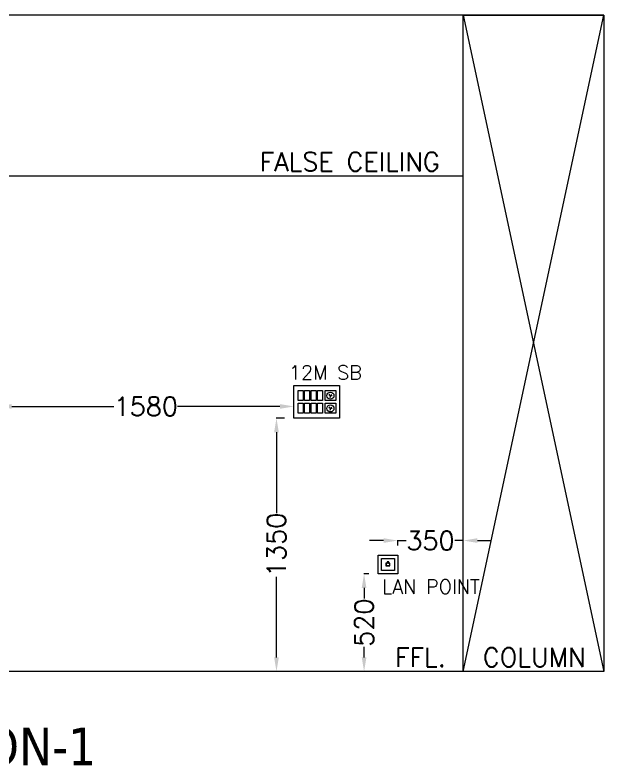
# Model space of a CAD drawing. Extents: x 3552052 to 4102982, y -707811 to -630695.
# Drawn here: x 3654642 to 3657782, y -696133 to -692129 of the extents above; entities that cross this region are included whole.
import ezdxf

# ---------------------------------------------------------------- set-up
doc = ezdxf.new("R2010")
doc.units = 0
doc.header["$LTSCALE"] = 6
doc.header["$MEASUREMENT"] = 0
doc.layers.get('0').update_dxf_attribs({"linetype": 'CONTINUOUS', "lineweight": 0})
doc.layers.get('Defpoints').update_dxf_attribs({"linetype": 'CONTINUOUS', "lineweight": 0})
for name, color, linetype, lineweight in [('COL', 5, 'CONTINUOUS', 0), ('ELE-12M RAW&UPS SB', 40, 'CONTINUOUS', 0), ('ELE-4M UPS P.SB', 3, 'CONTINUOUS', 0), ('ELE-SOCKET NMBERING', 7, 'CONTINUOUS', 9), ('ELE.LAN POINT', 3, 'CONTINUOUS', 0), ('MEP_HVAC_RA_DUCT', 1, 'CONTINUOUS', 0)]:
    doc.layers.add(name, color=color, linetype=linetype, lineweight=lineweight)
doc.styles.add('Annotation', font='tahoma.ttf')
doc.styles.add('ROMANS', font='romans.shx')
doc.dimstyles.new('AEPL1', dxfattribs={"dimtxt": 100, "dimasz": 75, "dimexe": 1.25, "dimexo": 50, "dimtad": 0, "dimdec": 0, "dimtxsty": 'ROMANS', "dimcen": 2.5, "dimclrd": 7, "dimclre": 7, "dimadec": 0, "dimazin": 0, "dimtfac": 1, "dimtdec": 0, "dimtmove": 0, "dimatfit": 3, "dimfxl": 1, "dimlwd": 0, "dimlwe": 0, "dimarcsym": 0})

# ---------------------------------------------------------------- blocks, each defined once
blk = doc.blocks.new('asdsad')
at = {"layer": 'ELE-12M RAW&UPS SB', "color": 40, "ltscale": 10}
for p, q in [((3536006.4, -692076.1, 0), (3536013.4, -692079.7, 0)), ((3536014, -692078.8, 0), (3536009, -692073, 0)), ((3536013.9, -692082.1, 0), (3536011.4, -692089.3, 0)), ((3536015.4, -692090.1, 0), (3536015, -692082.2, 0)), ((3536023, -692075.3, 0), (3536016.4, -692079.5, 0)), ((3536016.9, -692080.5, 0), (3536024.4, -692079.1, 0)), ((3536006.4, -692143.9, 0), (3536013.4, -692147.5, 0)), ((3536014, -692146.6, 0), (3536009, -692140.8, 0)), ((3536013.9, -692149.9, 0), (3536011.4, -692157.1, 0)), ((3536015.4, -692157.9, 0), (3536015, -692150, 0)), ((3536023, -692143.1, 0), (3536016.4, -692147.3, 0)), ((3536016.9, -692148.3, 0), (3536024.4, -692146.9, 0))]:
    blk.add_line(p, q, dxfattribs=at)
at = {"layer": 'ELE-12M RAW&UPS SB', "color": 40, "ltscale": 10, "elevation": 0}
for points in [[(3535820.5, -692025.9), (3536064.2, -692025.9), (3536064.2, -692200.8), (3535820.5, -692200.8)], [(3535877.2, -692053.5), (3535903.6, -692053.5), (3535903.6, -692106.3), (3535877.2, -692106.3)], [(3535911.9, -692053.5), (3535938.3, -692053.5), (3535938.3, -692106.3), (3535911.9, -692106.3)], [(3535946.5, -692053.5), (3535972.9, -692053.5), (3535972.9, -692106.3), (3535946.5, -692106.3)], [(3535986.2, -692053.2), (3536044.3, -692053.2), (3536044.3, -692106), (3535986.2, -692106)], [(3535877.2, -692121), (3535903.6, -692121), (3535903.6, -692173.8), (3535877.2, -692173.8)], [(3535911.9, -692121), (3535938.3, -692121), (3535938.3, -692173.8), (3535911.9, -692173.8)], [(3535946.5, -692121), (3535972.9, -692121), (3535972.9, -692173.8), (3535946.5, -692173.8)], [(3535986.2, -692121), (3536044.3, -692121), (3536044.3, -692173.8), (3535986.2, -692173.8)]]:
    blk.add_lwpolyline(points, close=True, dxfattribs=at)
at = {"layer": 'ELE-12M RAW&UPS SB', "color": 3, "linetype": 'ByBlock', "elevation": 0}
for points in [[(3535842.5, -692053.5), (3535868.9, -692053.5), (3535868.9, -692106.3), (3535842.5, -692106.3)], [(3535842.5, -692121), (3535868.9, -692121), (3535868.9, -692173.8), (3535842.5, -692173.8)]]:
    blk.add_lwpolyline(points, close=True, dxfattribs=at)
at = {"layer": 'ELE-12M RAW&UPS SB', "color": 40, "ltscale": 10}
for centre, radius in [((3536014.9, -692080.5, 0), 19.1), ((3536014.9, -692080.5, 0), 1.78), ((3536014.9, -692148.3, 0), 19.1), ((3536014.9, -692148.3, 0), 1.78)]:
    blk.add_circle(centre, radius, dxfattribs=at)
blk = doc.blocks.new('Voice')
at = {"layer": 'ELE.LAN POINT', "color": 6}
for points in [[(0, -31.8), (127.9, -31.8), (127.9, 92), (0, 92)], [(21.9, -10), (106, -10), (106, 70.1), (21.9, 70.1)], [(77.3, 21.4), (69.7, 21.4), (69.7, 11.7), (58.1, 11.7), (58.1, 21.4), (50.6, 21.4), (50.6, 38.7), (77.3, 38.7)], [(75.9, 22.8), (68.4, 22.8), (68.4, 13), (59.5, 13), (59.5, 22.8), (52, 22.8), (52, 37.4), (75.9, 37.4)]]:
    blk.add_lwpolyline(points, close=True, dxfattribs=at)
blk = doc.blocks.new('*D147')
at = {"layer": 'Defpoints', "color": 0, "linetype": 'ByBlock', "transparency": 16777216}
for p in [(3654549.2, -694215.9), (3654549.2, -694278.9), (3656129.2, -694278.9)]:
    blk.add_point(p, dxfattribs=at)
at = {"layer": 'ELE-4M UPS P.SB', "color": 7, "linetype": 'ByBlock', "lineweight": 0, "transparency": 16777216}
for p, q in [((3654549.2, -694228.9), (3654549.2, -694214.6)), ((3654624.2, -694215.9), (3655169.6, -694215.9)), ((3656054.2, -694215.9), (3655508.9, -694215.9)), ((3656129.2, -694228.9), (3656129.2, -694214.6))]:
    blk.add_line(p, q, dxfattribs=at)
at = {"layer": 'ELE-4M UPS P.SB', "color": 7, "linetype": 'ByBlock', "transparency": 16777216}
for points in [[(3654624.2, -694203.4), (3654624.2, -694228.4), (3654549.2, -694215.9)], [(3656054.2, -694203.4), (3656054.2, -694228.4), (3656129.2, -694215.9)]]:
    blk.add_solid(points, dxfattribs=at)
at = {"layer": 'ELE-4M UPS P.SB', "color": 0, "linetype": 'ByBlock', "transparency": 16777216, "insert": (3655339.2, -694215.9), "char_height": 100, "attachment_point": 5, "style": 'ROMANS'}
blk.add_mtext('1580', dxfattribs=at)
blk = doc.blocks.new('*D148')
at = {"layer": 'Defpoints', "color": 0, "linetype": 'ByBlock', "transparency": 16777216}
for p in [(3656129.2, -694278.9), (3656036, -695628.9), (3656129.2, -695628.9)]:
    blk.add_point(p, dxfattribs=at)
at = {"layer": 'ELE-4M UPS P.SB', "color": 7, "linetype": 'ByBlock', "lineweight": 0, "transparency": 16777216}
for p, q in [((3656079.2, -694278.9), (3656034.7, -694278.9)), ((3656036, -694353.9), (3656036, -694784.3)), ((3656036, -695553.9), (3656036, -695123.6)), ((3656079.2, -695628.9), (3656034.7, -695628.9))]:
    blk.add_line(p, q, dxfattribs=at)
at = {"layer": 'ELE-4M UPS P.SB', "color": 7, "linetype": 'ByBlock', "transparency": 16777216}
for points in [[(3656023.5, -694353.9), (3656048.5, -694353.9), (3656036, -694278.9)], [(3656023.5, -695553.9), (3656048.5, -695553.9), (3656036, -695628.9)]]:
    blk.add_solid(points, dxfattribs=at)
at = {"layer": 'ELE-4M UPS P.SB', "color": 0, "linetype": 'ByBlock', "transparency": 16777216, "insert": (3656036, -694953.9), "char_height": 100, "attachment_point": 5, "rotation": 90, "style": 'ROMANS'}
blk.add_mtext('1350', dxfattribs=at)
blk = doc.blocks.new('*D149')
at = {"layer": 'Defpoints', "color": 0, "linetype": 'ByBlock', "transparency": 16777216}
for p in [(3656578.2, -695108.9), (3656503.2, -695628.9), (3656578.2, -695628.9)]:
    blk.add_point(p, dxfattribs=at)
at = {"layer": 'ELE-4M UPS P.SB', "color": 7, "linetype": 'ByBlock', "lineweight": 0, "transparency": 16777216}
for p, q in [((3656528.2, -695108.9), (3656502, -695108.9)), ((3656503.2, -695183.9), (3656503.2, -695239.7)), ((3656503.2, -695553.9), (3656503.2, -695498.1)), ((3656528.2, -695628.9), (3656502, -695628.9))]:
    blk.add_line(p, q, dxfattribs=at)
at = {"layer": 'ELE-4M UPS P.SB', "color": 7, "linetype": 'ByBlock', "transparency": 16777216}
for points in [[(3656490.7, -695183.9), (3656515.7, -695183.9), (3656503.2, -695108.9)], [(3656490.7, -695553.9), (3656515.7, -695553.9), (3656503.2, -695628.9)]]:
    blk.add_solid(points, dxfattribs=at)
at = {"layer": 'ELE-4M UPS P.SB', "color": 0, "linetype": 'ByBlock', "transparency": 16777216, "insert": (3656503.2, -695368.9), "char_height": 100, "attachment_point": 5, "rotation": 90, "style": 'ROMANS'}
blk.add_mtext('520', dxfattribs=at)
blk = doc.blocks.new('*D150')
at = {"layer": 'Defpoints', "color": 0, "linetype": 'ByBlock', "transparency": 16777216}
for p in [(3657032.2, -694930.9), (3656682.2, -695008.2), (3657032.2, -695008.2)]:
    blk.add_point(p, dxfattribs=at)
at = {"layer": 'ELE-4M UPS P.SB', "color": 7, "linetype": 'ByBlock', "lineweight": 0, "transparency": 16777216}
for p, q in [((3656607.2, -694930.9), (3656532.2, -694930.9)), ((3656682.2, -694958.2), (3656682.2, -694929.7)), ((3656682.2, -694930.9), (3656728, -694930.9)), ((3657032.2, -694930.9), (3656986.4, -694930.9)), ((3657032.2, -694958.2), (3657032.2, -694929.7)), ((3657107.2, -694930.9), (3657182.2, -694930.9))]:
    blk.add_line(p, q, dxfattribs=at)
at = {"layer": 'ELE-4M UPS P.SB', "color": 7, "linetype": 'ByBlock', "transparency": 16777216}
for points in [[(3656607.2, -694918.4), (3656607.2, -694943.4), (3656682.2, -694930.9)], [(3657107.2, -694918.4), (3657107.2, -694943.4), (3657032.2, -694930.9)]]:
    blk.add_solid(points, dxfattribs=at)
at = {"layer": 'ELE-4M UPS P.SB', "color": 0, "linetype": 'ByBlock', "transparency": 16777216, "insert": (3656857.2, -694930.9), "char_height": 100, "attachment_point": 5, "style": 'ROMANS'}
blk.add_mtext('350', dxfattribs=at)

msp = doc.modelspace()

# ---------------------------------------------------------------- linework, layer by layer
at = {"layer": 'COL', "color": 8}
for p, q in [((3657032.2, -692128.9), (3657782.2, -695628.9)), ((3657032.2, -695628.9), (3657782.2, -692128.9))]:
    msp.add_line(p, q, dxfattribs=at)
msp.add_lwpolyline([(3657032.2, -692128.9), (3657782.2, -692128.9), (3657782.2, -695628.9), (3657032.2, -695628.9)], close=True, dxfattribs=at)
at = {"layer": 'MEP_HVAC_RA_DUCT', "color": 8, "linetype": 'ByBlock'}
msp.add_line((3657782.2, -692128.9), (3657782.2, -695628.9), dxfattribs=at)
for points in [[(3657782.2, -692128.9), (3651602.2, -692128.9)], [(3657032.2, -692988.9), (3651602.2, -692988.9)], [(3657782.2, -695628.9), (3651602.2, -695628.9)]]:
    msp.add_lwpolyline(points, dxfattribs=at)

# ---------------------------------------------------------------- block references
at = {"layer": 'ELE-12M RAW&UPS SB', "color": 0, "linetype": 'ByBlock'}
msp.add_blockref('asdsad', (120308.7, -2078.1, 0), dxfattribs=at)
at = {"layer": 'ELE.LAN POINT', "color": 7, "xscale": -0.8135966191344682, "yscale": 0.8135966191344682, "zscale": 0.8135966191344682, "rotation": 180}
msp.add_blockref('Voice', (3656578.2, -695034.1), dxfattribs=at)

# ---------------------------------------------------------------- texts
at = {"insert": (3656209.3, -695929.1), "char_height": 200, "width": 2697.906, "attachment_point": 3, "style": 'Annotation'}
msp.add_mtext('\\pxql;ELEVATION-1', dxfattribs=at)
at = {"layer": 'ELE-SOCKET NMBERING', "color": 0, "width": 2358.602, "attachment_point": 1, "style": 'Annotation'}
for s, insert, char_height in [('{\\Fromans|c0;FALSE CEILING }', (3655946.7, -692861.5), 100.004), ('{\\Fromans|c0;12M SB}', (3656102.4, -693997), 75), ('{\\Fromans|c0;LAN POINT}', (3656598.7, -695139.4), 75), ('{\\Fromans|c0;FFL.}', (3656668.3, -695503.9), 100.004), ('{\\Fromans|c0;COLUMN}', (3657136.3, -695503.9), 100.004)]:
    msp.add_mtext(s, dxfattribs=dict(at, insert=insert, char_height=char_height))

# ---------------------------------------------------------------- dimensions: what is measured, and where the dimension line sits
at = {"layer": 'ELE-4M UPS P.SB', "color": 0, "linetype": 'ByBlock'}
for base, p1, p2, picture, middle in [((3654549.2, -694215.9), (3656129.2, -694278.9), (3654549.2, -694278.9), '*D147', (3655339.2, -694215.9)), ((3657032.2, -694930.9), (3656682.2, -695008.2), (3657032.2, -695008.2), '*D150', (3656857.2, -694930.9))]:
    dim = msp.add_linear_dim(base=base, p1=p1, p2=p2, dimstyle='AEPL1', dxfattribs=at)
    dim.commit()
    dim.dimension.update_dxf_attribs({"geometry": picture, "text_midpoint": middle})
for base, p1, p2, picture, middle in [((3656036, -695628.9), (3656129.2, -694278.9), (3656129.2, -695628.9), '*D148', (3656036, -694953.9)), ((3656503.2, -695628.9), (3656578.2, -695108.9), (3656578.2, -695628.9), '*D149', (3656503.2, -695368.9))]:
    dim = msp.add_linear_dim(base=base, p1=p1, p2=p2, angle=90, dimstyle='AEPL1', dxfattribs=at)
    dim.commit()
    dim.dimension.update_dxf_attribs({"geometry": picture, "text_midpoint": middle})

doc.saveas('drawing.dxf')
